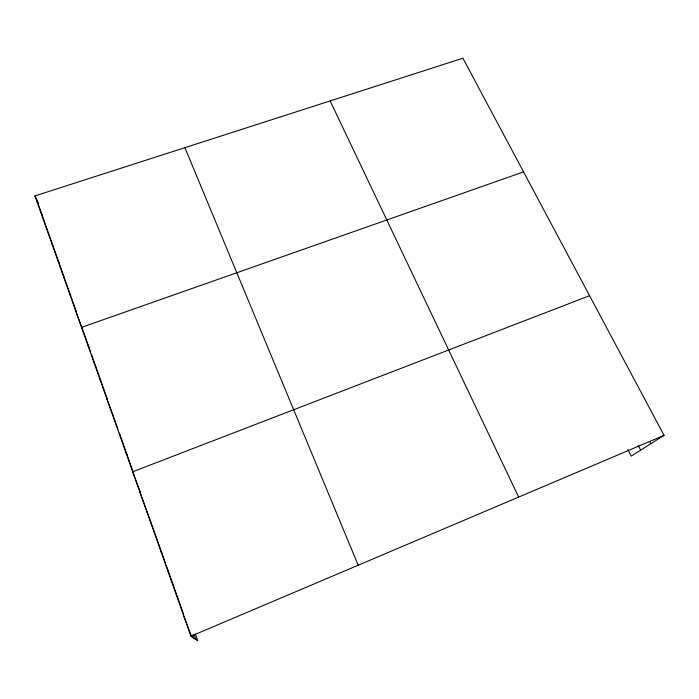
<?xml version="1.0" encoding="UTF-8"?>
<svg xmlns="http://www.w3.org/2000/svg" width="699" height="699" viewBox="0 0 699 699"><rect width="100%" height="100%" fill="white"/><g stroke="black" fill="none" stroke-linecap="round" stroke-linejoin="round"><path stroke-width="1.05" d="M195.344 633.941L197.782 640.8L190.958 636.204L34.95 195.921L462.921 58.2L664.05 435.363L631.267 456.098L627.877 449.562M190.958 636.204L664.05 435.363M589.572 295.703L132.696 471.773L140.193 491.773M523.551 171.884L81.53 327.377L82.779 329.806L75.475 310.277M183.339 614.692L191.526 636.579M175.816 593.468L176.489 594.159L169.114 573.355M161.076 551.843L161.836 552.83M153.841 531.441L154.654 532.559L139.651 491.406M146.703 511.292L147.559 512.559M126.03 452.952L127.017 454.595M119.442 434.359L120.464 436.124L119.389 433.083M106.501 397.845L113.64 416.875M100.149 379.906L100.909 381.313M93.867 362.187L94.653 363.672M649.921 441.82L650.9 443.682M638.178 445.359L640.677 450.139M87.663 344.686L88.878 347.01M69.481 293.37L70.791 296L64.902 279.39M63.557 276.664L64.457 278.482M57.711 260.142L59.083 262.964L53.692 247.734M51.918 243.811L53.325 246.721L47.637 230.67M46.204 227.673L47.279 229.919M330.146 100.927L518.649 497.094M40.542 211.71L42.01 214.794M34.95 195.921L36.068 198.298M38.244 202.911L36.444 199.093L47.287 229.674M184.903 147.664L358.185 565.211M194.051 634.447L195.842 639.489M192.662 635.094L193.71 638.056M59.45 263.986L64.544 278.359M71.149 296.988L76.401 311.815M83.137 330.819L90.695 352.13M91.42 354.175L94.68 363.384M95.047 364.415L100.944 381.042M101.285 382.021L107.253 398.849M113.998 417.871L117.948 429.029M120.831 437.155L133.291 472.314M155.012 533.573L165.471 563.097M166.205 565.15L168.747 572.332M176.838 595.164L183.601 614.22"/></g></svg>
